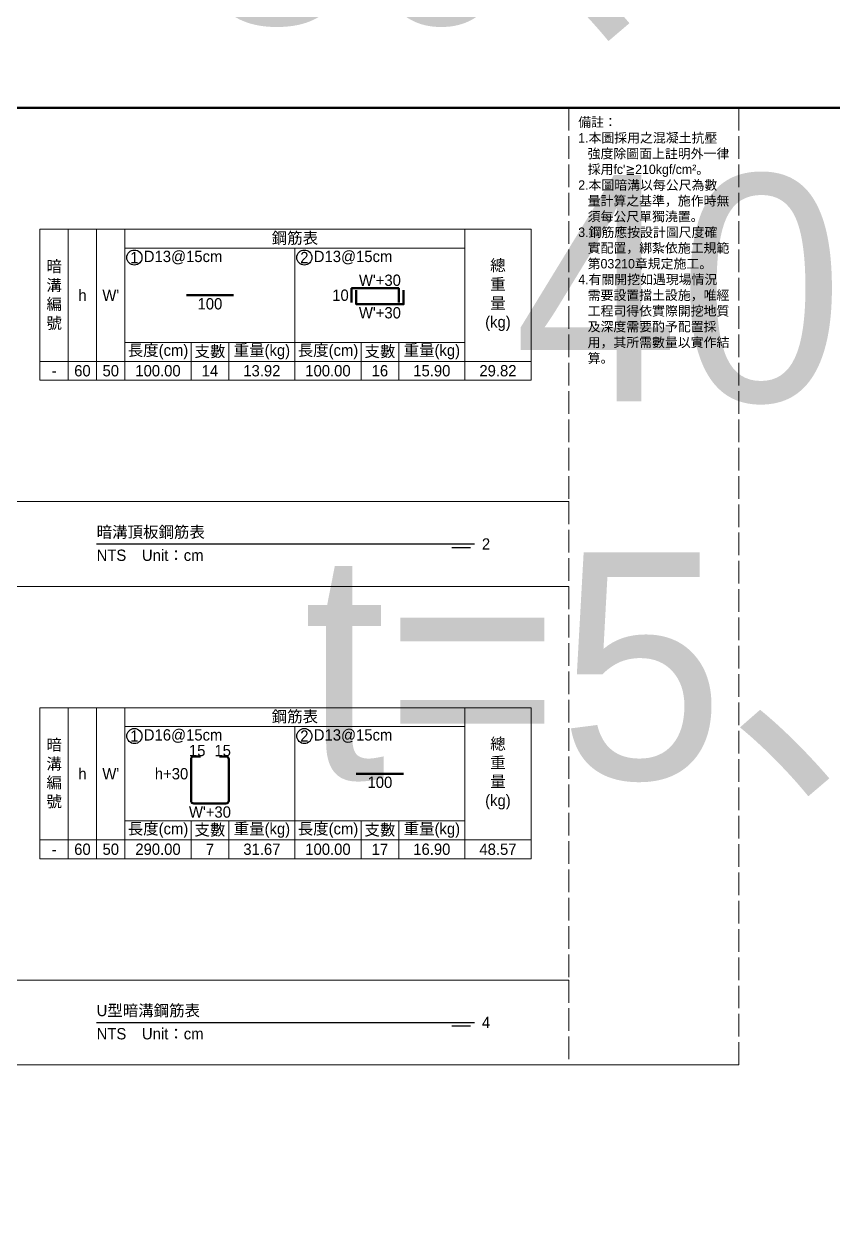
# Model space of a CAD drawing. Extents: x -3420 to 2030, y -3892 to 566.
# Drawn here: x -2139 to -1710, y -2000 to -1369 of the extents above; entities that cross this region are included whole.
import ezdxf

# ---------------------------------------------------------------- set-up
doc = ezdxf.new("R2010")
doc.units = 0
doc.header["$MEASUREMENT"] = 0
doc.linetypes.add('ACAD_ISO02W100', pattern=[15, 12, -3])
for name, color, linetype, lineweight in [('一、1.基本-圖框', 7, 'Continuous', 20), ('一、3.基本-變更', 1, 'Continuous', 50), ('二、5.繪圖-鋼筋', 60, 'Continuous', 50)]:
    doc.layers.add(name, color=color, linetype=linetype, lineweight=lineweight)
doc.layers.add('一、4.基本-隱藏', color=9, linetype='ACAD_ISO02W100', lineweight=20, plot=False)
doc.layers.add('三、1.文字-說明文字', color=2, linetype='Continuous')
doc.layers.add('三、3.文字-註解文字', color=2, linetype='Continuous')
doc.styles.add('次圖名(詳圖)', font='MS PGothic.ttf', dxfattribs={"height": 6})
doc.styles.add('註解文字(詳圖)', font='MS PGothic.ttf', dxfattribs={"height": 5})

msp = doc.modelspace()

# ---------------------------------------------------------------- linework, layer by layer
at = {"layer": '一、1.基本-圖框'}
for points in [[(-2130, -1548.25), (-2115, -1548.25), (-2115, -1478.25), (-2130, -1478.25)], [(-2115, -1548.25), (-2100, -1548.25), (-2100, -1478.25), (-2115, -1478.25)], [(-2100, -1548.25), (-2085, -1548.25), (-2085, -1478.25), (-2100, -1478.25)], [(-2085, -1488.25), (-1905, -1488.25), (-1905, -1478.25), (-2085, -1478.25)], [(-1870, -1548.25), (-1905, -1548.25), (-1905, -1478.25), (-1870, -1478.25)], [(-2085, -1488.25), (-1995, -1488.25), (-1995, -1538.25), (-2085, -1538.25)], [(-1995, -1488.25), (-1905, -1488.25), (-1905, -1538.25), (-1995, -1538.25)], [(-2085, -1538.25), (-2050, -1538.25), (-2050, -1548.25), (-2085, -1548.25)], [(-2050, -1538.25), (-2030, -1538.25), (-2030, -1548.25), (-2050, -1548.25)], [(-2030, -1538.25), (-1995, -1538.25), (-1995, -1548.25), (-2030, -1548.25)], [(-1995, -1538.25), (-1960, -1538.25), (-1960, -1548.25), (-1995, -1548.25)], [(-1960, -1538.25), (-1940, -1538.25), (-1940, -1548.25), (-1960, -1548.25)], [(-1940, -1538.25), (-1905, -1538.25), (-1905, -1548.25), (-1940, -1548.25)], [(-2130, -1548.25), (-2115, -1548.25), (-2115, -1558.25), (-2130, -1558.25)], [(-2115, -1548.25), (-2100, -1548.25), (-2100, -1558.25), (-2115, -1558.25)], [(-2100, -1548.25), (-2085, -1548.25), (-2085, -1558.25), (-2100, -1558.25)], [(-2085, -1548.25), (-2050, -1548.25), (-2050, -1558.25), (-2085, -1558.25)], [(-2050, -1548.25), (-2030, -1548.25), (-2030, -1558.25), (-2050, -1558.25)], [(-2030, -1548.25), (-1995, -1548.25), (-1995, -1558.25), (-2030, -1558.25)], [(-1995, -1548.25), (-1960, -1548.25), (-1960, -1558.25), (-1995, -1558.25)], [(-1960, -1548.25), (-1940, -1548.25), (-1940, -1558.25), (-1960, -1558.25)], [(-1940, -1548.25), (-1905, -1548.25), (-1905, -1558.25), (-1940, -1558.25)], [(-1905, -1548.25), (-1870, -1548.25), (-1870, -1558.25), (-1905, -1558.25)], [(-2130, -1801.75), (-2115, -1801.75), (-2115, -1731.75), (-2130, -1731.75)], [(-2115, -1801.75), (-2100, -1801.75), (-2100, -1731.75), (-2115, -1731.75)], [(-2100, -1801.75), (-2085, -1801.75), (-2085, -1731.75), (-2100, -1731.75)], [(-2085, -1741.75), (-1905, -1741.75), (-1905, -1731.75), (-2085, -1731.75)], [(-1870, -1801.75), (-1905, -1801.75), (-1905, -1731.75), (-1870, -1731.75)], [(-2085, -1741.75), (-1995, -1741.75), (-1995, -1791.75), (-2085, -1791.75)], [(-1995, -1741.75), (-1905, -1741.75), (-1905, -1791.75), (-1995, -1791.75)], [(-2085, -1791.75), (-2050, -1791.75), (-2050, -1801.75), (-2085, -1801.75)], [(-2050, -1791.75), (-2030, -1791.75), (-2030, -1801.75), (-2050, -1801.75)], [(-2030, -1791.75), (-1995, -1791.75), (-1995, -1801.75), (-2030, -1801.75)], [(-1995, -1791.75), (-1960, -1791.75), (-1960, -1801.75), (-1995, -1801.75)], [(-1960, -1791.75), (-1940, -1791.75), (-1940, -1801.75), (-1960, -1801.75)], [(-1940, -1791.75), (-1905, -1791.75), (-1905, -1801.75), (-1940, -1801.75)], [(-2130, -1801.75), (-2115, -1801.75), (-2115, -1811.75), (-2130, -1811.75)], [(-2115, -1801.75), (-2100, -1801.75), (-2100, -1811.75), (-2115, -1811.75)], [(-2100, -1801.75), (-2085, -1801.75), (-2085, -1811.75), (-2100, -1811.75)], [(-2085, -1801.75), (-2050, -1801.75), (-2050, -1811.75), (-2085, -1811.75)], [(-2050, -1801.75), (-2030, -1801.75), (-2030, -1811.75), (-2050, -1811.75)], [(-2030, -1801.75), (-1995, -1801.75), (-1995, -1811.75), (-2030, -1811.75)], [(-1995, -1801.75), (-1960, -1801.75), (-1960, -1811.75), (-1995, -1811.75)], [(-1960, -1801.75), (-1940, -1801.75), (-1940, -1811.75), (-1960, -1811.75)], [(-1940, -1801.75), (-1905, -1801.75), (-1905, -1811.75), (-1940, -1811.75)], [(-1905, -1801.75), (-1870, -1801.75), (-1870, -1811.75), (-1905, -1811.75)]]:
    msp.add_lwpolyline(points, close=True, dxfattribs=at)
at = {"layer": '一、3.基本-變更'}
msp.add_lwpolyline([(-3420, -1414), (0, -1414), (0, -2528), (-3420, -2528)], close=True, dxfattribs=at)
at = {"layer": '一、4.基本-隱藏'}
for points in [[(-2540, -1414), (-1760, -1414), (-1760, -1921), (-2540, -1921)], [(-2150, -1414), (-1850, -1414), (-1850, -1622.5), (-2150, -1622.5)], [(-2150, -1622.5), (-1850, -1622.5), (-1850, -1667.5), (-2150, -1667.5)], [(-2150, -1667.5), (-1850, -1667.5), (-1850, -1876), (-2150, -1876)], [(-2150, -1876), (-1850, -1876), (-1850, -1921), (-2150, -1921)]]:
    msp.add_lwpolyline(points, close=True, dxfattribs=at)
msp.add_lwpolyline([(-2540, -1921), (-1760, -1921)], dxfattribs=at)
at = {"layer": '三、3.文字-註解文字'}
for points in [[(-2100, -1645), (-1900, -1645)], [(-1902, -1647), (-1912, -1647)], [(-2100, -1898.5), (-1900, -1898.5)], [(-1902, -1900.5), (-1912, -1900.5)]]:
    msp.add_lwpolyline(points, dxfattribs=at)
for centre in [(-2080, -1493.25), (-1990, -1493.25), (-2080, -1746.75), (-1990, -1746.75)]:
    msp.add_circle(centre, 4, dxfattribs=at)
at = {"layer": '二、5.繪圖-鋼筋'}
for points in [[(-2052.5, -1513.25), (-2027.5, -1513.25)], [(-1965, -1517), (-1965, -1509.5), (-1940, -1509.5), (-1940, -1517)], [(-1962.5, -1510.5), (-1962.5, -1518), (-1937.5, -1518), (-1937.5, -1510.5)], [(-1962.5, -1766.75), (-1937.5, -1766.75)]]:
    msp.add_lwpolyline(points, dxfattribs=at)
msp.add_lwpolyline([(-2045, -1757.5), (-2048.5, -1757.5, 0.4142136), (-2050, -1759), (-2050, -1781, 0.4142136), (-2048.5, -1782.5), (-2031.5, -1782.5, 0.4142136), (-2030, -1781), (-2030, -1759, 0.4142136), (-2031.5, -1757.5), (-2035, -1757.5)], format="xyb", dxfattribs=at)

# ---------------------------------------------------------------- texts
at = {"layer": '一、1.基本-圖框', "char_height": 6, "attachment_point": 5, "style": '註解文字(詳圖)'}
for s, width, insert in [('{\\fMS PGothic|b0|i0|c128|p34;鋼筋表}', 94.24964, (-1995, -1483.25)), ('暗{\\fMS PGothic|b0|i0|c128|p34;溝編號}', 12.98354, (-2122.5, -1513.25)), ('{\\fMS PGothic|b0|i0|c128|p34;總重量(kg)}', 6, (-1887.5, -1513.25)), ('{\\fMS PGothic|b0|i0|c128|p34;h}', 12.98354, (-2107.5, -1513.25)), ("W'", 22.32258, (-2092.5, -1513.25)), ('{\\fMS PGothic|b0|i0|c128|p34;長度(cm)}', 35.02324, (-2067.5, -1543.25)), ('{\\fMS PGothic|b0|i0|c128|p34;重量(kg)}', 30.27214, (-2012.5, -1543.25)), ('{\\fMS PGothic|b0|i0|c128|p34;長度(cm)}', 35.02324, (-1977.5, -1543.25)), ('{\\fMS PGothic|b0|i0|c128|p34;重量(kg)}', 30.27214, (-1922.5, -1543.25)), ('{\\fMS PGothic|b0|i0|c128|p34;支數}', 19.27354, (-2040, -1543.25)), ('{\\fMS PGothic|b0|i0|c128|p34;支數}', 19.27354, (-1950, -1543.25)), ('{\\fMS PGothic|b0|i0|c128|p34;鋼筋表}', 94.24964, (-1995, -1736.75)), ('暗{\\fMS PGothic|b0|i0|c128|p34;溝編號}', 12.98354, (-2122.5, -1766.75)), ('{\\fMS PGothic|b0|i0|c128|p34;總重量(kg)}', 6, (-1887.5, -1766.75)), ('{\\fMS PGothic|b0|i0|c128|p34;h}', 12.98354, (-2107.5, -1766.75)), ("W'", 22.32258, (-2092.5, -1766.75)), ('{\\fMS PGothic|b0|i0|c128|p34;長度(cm)}', 35.02324, (-2067.5, -1796.75)), ('{\\fMS PGothic|b0|i0|c128|p34;支數}', 19.27354, (-2040, -1796.75)), ('{\\fMS PGothic|b0|i0|c128|p34;重量(kg)}', 30.27214, (-2012.5, -1796.75)), ('{\\fMS PGothic|b0|i0|c128|p34;長度(cm)}', 35.02324, (-1977.5, -1796.75)), ('{\\fMS PGothic|b0|i0|c128|p34;支數}', 19.27354, (-1950, -1796.75)), ('{\\fMS PGothic|b0|i0|c128|p34;重量(kg)}', 30.27214, (-1922.5, -1796.75))]:
    msp.add_mtext_dynamic_manual_height_columns(s, width=width, gutter_width=30, heights=[0], dxfattribs=dict(at, insert=insert))
at = {"layer": '一、4.基本-隱藏', "insert": (-1710, -1314), "char_height": 120, "attachment_point": 5, "style": '次圖名(詳圖)'}
msp.add_mtext_dynamic_manual_height_columns("{\\fMS PGothic|b0|i0|c128|p34;W'=}5{\\fMS PGothic|b0|i0|c128|p34;0，h=100、80、60、40，t=5、10}", width=698.49542, gutter_width=30, heights=[0], dxfattribs=at)
at = {"layer": '三、1.文字-說明文字', "insert": (-1845, -1419), "char_height": 5, "attachment_point": 1, "style": '註解文字(詳圖)'}
msp.add_mtext_dynamic_manual_height_columns("{\\fMS PGothic|b0|i0|c128|p34;備註：\\P\\pi-5,l5;1.本圖採用之混凝土抗壓強度除圖面上註明外一律採用fc'≧210kgf/cm²。\\P2.本圖暗溝以每公尺為數量計算之基準，施作時無須每公尺單獨澆置。\\P3.鋼筋應按設計圖尺度確實配置，綁紮依施工規範第03210章規定施工。\\P4.有關開挖如遇現場情況需要設置擋土設施，唯經工程司得依實際開挖地質及深度需要酌予配置採用，其所需數量以實作結算。}", width=80, gutter_width=30, heights=[0], dxfattribs=at)
at = {"layer": '三、3.文字-註解文字', "char_height": 6}
for s, width, gutter_width, insert, attachment_point, style in [('1', 8.38231, 30, (-2080, -1493.25), 5, '註解文字(詳圖)'), ('D13@15cm', 6.06582, 30, (-2075, -1493.25), 4, '註解文字(詳圖)'), ('2', 8.38231, 30, (-1990, -1493.25), 5, '註解文字(詳圖)'), ('{\\fMS PGothic|b0|i0|c128|p34;D1}3{\\fMS PGothic|b0|i0|c128|p34;@}1{\\fMS PGothic|b0|i0|c128|p34;5cm}', 6.06582, 30, (-1985, -1493.25), 4, '註解文字(詳圖)'), ('60', 9.06048, 30, (-2107.5, -1553.25), 5, '註解文字(詳圖)'), ('50', 9.06048, 30, (-2092.5, -1553.25), 5, '註解文字(詳圖)'), ('100.00', 9.06048, 30, (-2067.5, -1553.25), 5, '註解文字(詳圖)'), ('{\\fMS PGothic|b0|i0|c128|p34;1}4', 9.06048, 30, (-2040, -1553.25), 5, '註解文字(詳圖)'), ('13.92', 9.06048, 30, (-2012.5, -1553.25), 5, '註解文字(詳圖)'), ('100.00', 9.06048, 30, (-1977.5, -1553.25), 5, '註解文字(詳圖)'), ('16', 9.06048, 30, (-1950, -1553.25), 5, '註解文字(詳圖)'), ('15.90', 9.06048, 30, (-1922.5, -1553.25), 5, '註解文字(詳圖)'), ('29.82', 9.06048, 30, (-1887.5, -1553.25), 5, '註解文字(詳圖)'), ('-', 9.06048, 30, (-2122.5, -1553.25), 5, '註解文字(詳圖)'), ('暗{\\fMS PGothic|b0|i0|c128|p34;溝}頂板鋼筋表', 134.12151, 15, (-2100, -1639), 4, '次圖名(詳圖)'), ('2', 3, 15, (-1896, -1645), 4, '次圖名(詳圖)'), ('NTS{\\fMS PGothic|b0|i0|c128|p34;^IUnit：cm}', 136.03259, 15, (-2100, -1651), 4, '次圖名(詳圖)'), ('1', 8.38231, 30, (-2080, -1746.75), 5, '註解文字(詳圖)'), ('{\\fMS PGothic|b0|i0|c128|p34;D1}6{\\fMS PGothic|b0|i0|c128|p34;@15cm}', 6.06582, 30, (-2075, -1746.75), 4, '註解文字(詳圖)'), ('2', 8.38231, 30, (-1990, -1746.75), 5, '註解文字(詳圖)'), ('{\\fMS PGothic|b0|i0|c128|p34;D1}3{\\fMS PGothic|b0|i0|c128|p34;@}1{\\fMS PGothic|b0|i0|c128|p34;5cm}', 6.06582, 30, (-1985, -1746.75), 4, '註解文字(詳圖)'), ('60', 9.06048, 30, (-2107.5, -1806.75), 5, '註解文字(詳圖)'), ('50', 9.06048, 30, (-2092.5, -1806.75), 5, '註解文字(詳圖)'), ('290.00', 9.06048, 30, (-2067.5, -1806.75), 5, '註解文字(詳圖)'), ('31.67', 9.06048, 30, (-2012.5, -1806.75), 5, '註解文字(詳圖)'), ('{\\fMS PGothic|b0|i0|c128|p34;100}.00', 9.06048, 30, (-1977.5, -1806.75), 5, '註解文字(詳圖)'), ('16.90', 9.06048, 30, (-1922.5, -1806.75), 5, '註解文字(詳圖)'), ('48.57', 9.06048, 30, (-1887.5, -1806.75), 5, '註解文字(詳圖)'), ('-', 9.06048, 30, (-2122.5, -1806.75), 5, '註解文字(詳圖)'), ('7', 9.06048, 30, (-2040, -1806.75), 5, '註解文字(詳圖)'), ('17', 9.06048, 30, (-1950, -1806.75), 5, '註解文字(詳圖)'), ('U型暗溝鋼筋表', 134.12151, 15, (-2100, -1892.5), 4, '次圖名(詳圖)'), ('4', 3, 15, (-1896, -1898.5), 4, '次圖名(詳圖)'), ('NTS{\\fMS PGothic|b0|i0|c128|p34;^IUnit：cm}', 136.03259, 15, (-2100, -1904.5), 4, '次圖名(詳圖)')]:
    msp.add_mtext_dynamic_manual_height_columns(s, width=width, gutter_width=gutter_width, heights=[0], dxfattribs=dict(at, insert=insert, attachment_point=attachment_point, style=style))
at = {"layer": '二、5.繪圖-鋼筋', "char_height": 6, "style": '註解文字(詳圖)'}
for s, width, insert, attachment_point in [("{\\fMS PGothic|b0|i0|c128|p34;W'}+3{\\fMS PGothic|b0|i0|c128|p34;0}", 3.56631, (-1950, -1502.277), 2), ('{\\fMS PGothic|b0|i0|c128|p34;10}', 8.87231, (-1966.5, -1513.25), 6), ('100', 3.56631, (-2040, -1514.75), 2), ("{\\fMS PGothic|b0|i0|c128|p34;W'}+3{\\fMS PGothic|b0|i0|c128|p34;0}", 3.56631, (-1950, -1519.5), 2), ('15', 8.87231, (-2046.75, -1757.5), 8), ('15', 8.87231, (-2033.25, -1757.5), 8), ('{\\fMS PGothic|b0|i0|c128|p34;h+}3{\\fMS PGothic|b0|i0|c128|p34;0}', 8.87231, (-2051.5, -1766.75), 6), ('100', 3.56631, (-1950, -1768.25), 2), ("{\\fMS PGothic|b0|i0|c128|p34;W'+}3{\\fMS PGothic|b0|i0|c128|p34;0}", 3.56631, (-2040, -1784), 2)]:
    msp.add_mtext_dynamic_manual_height_columns(s, width=width, gutter_width=30, heights=[0], dxfattribs=dict(at, insert=insert, attachment_point=attachment_point))

doc.saveas('drawing.dxf')
